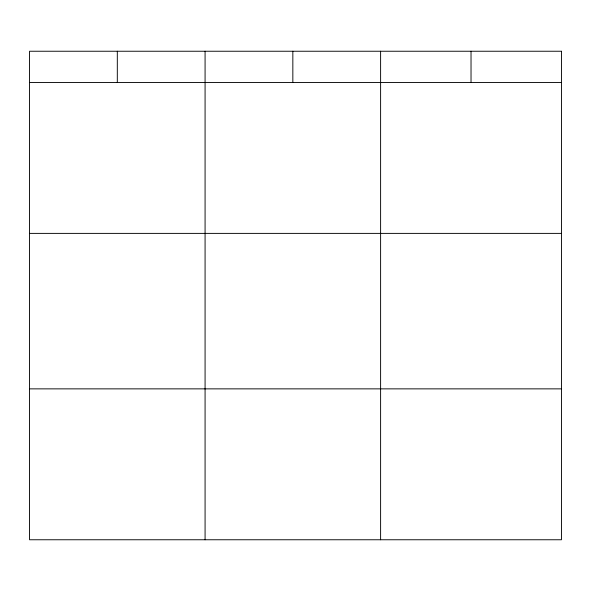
<?xml version="1.0" encoding="UTF-8"?>
<svg xmlns="http://www.w3.org/2000/svg" width="591" height="591" viewBox="0 0 591 591"><rect width="100%" height="100%" fill="white"/><g stroke="black" fill="none" stroke-linecap="round" stroke-linejoin="round"><path stroke-width="0.89" d="M29.55 82.489L561.45 82.489M29.55 233.386L561.45 233.386M29.55 388.863L561.45 388.863M471.027 51.24L471.027 82.489M380.604 51.24L380.604 539.76M292.84 51.24L292.84 82.489M205.077 51.24L205.077 539.76M117.314 51.24L117.314 82.489M561.45 51.24L29.55 51.24L29.55 539.76L561.45 539.76L561.45 51.24"/></g></svg>
